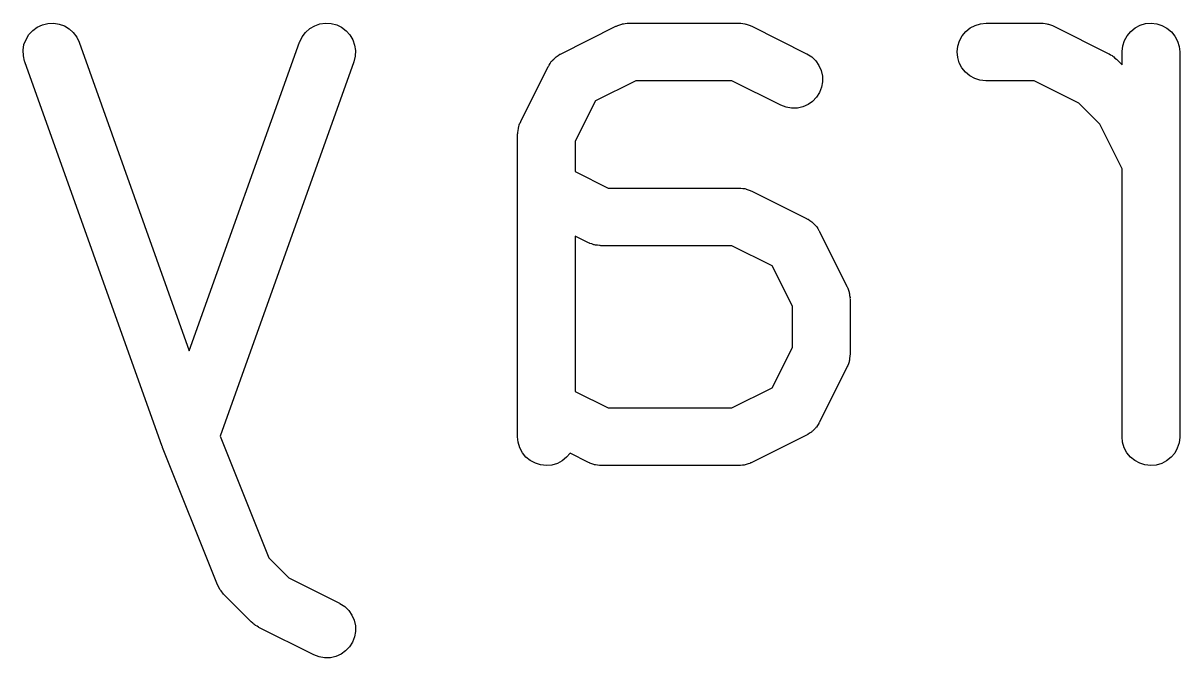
# Model space of a CAD drawing. Extents: x 87.6 to 150, y -94.2 to -68.3.
# Drawn here: x 142.519 to 146.529, y -94.171 to -91.971 of the extents above; entities that cross this region are included whole.
import ezdxf

# ---------------------------------------------------------------- set-up
doc = ezdxf.new("R2010")
doc.units = 0
doc.layers.add('BLACK', color=7, linetype='CONTINUOUS')

msp = doc.modelspace()

# ---------------------------------------------------------------- linework, layer by layer
at = {"layer": 'BLACK', "linetype": 'CONTINUOUS'}
for p, q in [((142.553, -91.9967), (142.568, -91.9852)), ((142.568, -91.9852), (142.586, -91.977)), ((142.586, -91.977), (142.605, -91.9724)), ((142.605, -91.9724), (142.625, -91.9716)), ((142.625, -91.9716), (142.644, -91.9745)), ((142.644, -91.9745), (142.662, -91.9812)), ((142.662, -91.9812), (142.679, -91.9913)), ((143.513, -91.9905), (143.53, -91.9806)), ((143.53, -91.9806), (143.548, -91.9742)), ((143.548, -91.9742), (143.567, -91.9715)), ((143.567, -91.9715), (143.587, -91.9726)), ((143.587, -91.9726), (143.606, -91.9775)), ((143.606, -91.9775), (143.623, -91.9859)), ((143.623, -91.9859), (143.639, -91.9976)), ((144.384, -92.0772), (144.574, -91.982)), ((144.574, -91.982), (144.576, -91.9814)), ((144.576, -91.9814), (144.578, -91.9804)), ((144.578, -91.9804), (144.581, -91.979)), ((144.581, -91.979), (144.587, -91.977)), ((144.587, -91.977), (144.594, -91.9746)), ((144.594, -91.9746), (144.597, -91.9742)), ((144.597, -91.9742), (144.6, -91.9733)), ((144.6, -91.9733), (144.606, -91.9727)), ((144.606, -91.9727), (144.613, -91.9716)), ((144.613, -91.9716), (144.616, -91.9717)), ((144.616, -91.9717), (144.619, -91.9714)), ((144.619, -91.9714), (145, -91.9714)), ((145, -91.9714), (145.001, -91.9714)), ((145.001, -91.9714), (145.004, -91.9718)), ((145.004, -91.9718), (145.007, -91.9717)), ((145.007, -91.9717), (145.014, -91.9729)), ((145.014, -91.9729), (145.021, -91.9736)), ((145.021, -91.9736), (145.024, -91.9745)), ((145.024, -91.9745), (145.026, -91.975)), ((145.026, -91.975), (145.033, -91.9774)), ((145.033, -91.9774), (145.039, -91.9795)), ((145.039, -91.9795), (145.042, -91.9809)), ((145.042, -91.9809), (145.045, -91.982)), ((145.045, -91.982), (145.235, -92.0772)), ((145.787, -92.0005), (145.802, -91.9881)), ((145.802, -91.9881), (145.819, -91.979)), ((145.819, -91.979), (145.838, -91.9733)), ((145.838, -91.9733), (145.857, -91.9714)), ((145.857, -91.9714), (146.048, -91.9714)), ((146.048, -91.9714), (146.049, -91.9714)), ((146.049, -91.9714), (146.052, -91.9718)), ((146.052, -91.9718), (146.055, -91.9717)), ((146.055, -91.9717), (146.062, -91.9729)), ((146.062, -91.9729), (146.068, -91.9736)), ((146.068, -91.9736), (146.071, -91.9745)), ((146.071, -91.9745), (146.074, -91.975)), ((146.074, -91.975), (146.08, -91.9774)), ((146.08, -91.9774), (146.087, -91.9795)), ((146.087, -91.9795), (146.09, -91.9809)), ((146.09, -91.9809), (146.092, -91.982)), ((146.092, -91.982), (146.283, -92.0772)), ((146.359, -92), (146.374, -91.9878)), ((146.374, -91.9878), (146.391, -91.9787)), ((146.391, -91.9787), (146.41, -91.9732)), ((146.41, -91.9732), (146.429, -91.9714)), ((146.429, -91.9714), (146.449, -91.9735)), ((146.449, -91.9735), (146.467, -91.9792)), ((146.467, -91.9792), (146.484, -91.9885)), ((146.484, -91.9885), (146.5, -92.001)), ((142.522, -92.046), (142.529, -92.0277)), ((142.529, -92.0277), (142.539, -92.011)), ((142.539, -92.011), (142.553, -91.9967)), ((142.679, -91.9913), (142.693, -92.0044)), ((142.693, -92.0044), (142.705, -92.0201)), ((142.705, -92.0201), (142.713, -92.0378)), ((143.478, -92.0365), (143.486, -92.0189)), ((143.486, -92.0189), (143.498, -92.0034)), ((143.498, -92.0034), (143.513, -91.9905)), ((143.639, -91.9976), (143.652, -92.0122)), ((143.652, -92.0122), (143.662, -92.0289)), ((143.662, -92.0289), (143.668, -92.0473)), ((145.765, -92.0327), (145.774, -92.0155)), ((145.774, -92.0155), (145.787, -92.0005)), ((146.337, -92.032), (146.346, -92.0149)), ((146.346, -92.0149), (146.359, -92)), ((146.5, -92.001), (146.512, -92.0161)), ((146.512, -92.0161), (146.521, -92.0333)), ((142.519, -92.0652), (142.522, -92.046)), ((142.52, -92.0847), (142.519, -92.0652)), ((142.713, -92.0378), (143.095, -93.1074)), ((143.095, -93.1074), (143.477, -92.0378)), ((143.477, -92.0378), (143.478, -92.0365)), ((143.668, -92.0473), (143.671, -92.0666)), ((143.671, -92.0666), (143.67, -92.0861)), ((145.757, -92.0707), (145.759, -92.0513)), ((145.759, -92.0513), (145.765, -92.0327)), ((146.329, -92.07), (146.331, -92.0506)), ((146.331, -92.0506), (146.337, -92.032)), ((146.521, -92.0333), (146.527, -92.052)), ((146.527, -92.052), (146.529, -92.0714)), ((142.524, -92.1037), (142.52, -92.0847)), ((142.525, -92.1051), (142.524, -92.1037)), ((143.001, -93.4384), (142.525, -92.1051)), ((143.666, -92.1051), (143.202, -93.4028)), ((143.67, -92.0861), (143.666, -92.1051)), ((144.346, -92.1107), (144.35, -92.1043)), ((144.35, -92.1043), (144.352, -92.1028)), ((144.352, -92.1028), (144.353, -92.101)), ((144.353, -92.101), (144.359, -92.0958)), ((144.359, -92.0958), (144.364, -92.0903)), ((144.364, -92.0903), (144.366, -92.0891)), ((144.366, -92.0891), (144.367, -92.0876)), ((144.367, -92.0876), (144.374, -92.0836)), ((144.374, -92.0836), (144.38, -92.0792)), ((144.38, -92.0792), (144.382, -92.0784)), ((144.382, -92.0784), (144.384, -92.0772)), ((145.235, -92.0772), (145.236, -92.0779)), ((145.236, -92.0779), (145.253, -92.0885)), ((145.253, -92.0885), (145.267, -92.1021)), ((145.267, -92.1021), (145.278, -92.1181)), ((145.759, -92.0902), (145.757, -92.0707)), ((145.764, -92.1089), (145.759, -92.0902)), ((145.773, -92.1262), (145.764, -92.1089)), ((146.283, -92.0772), (146.284, -92.0779)), ((146.284, -92.0779), (146.289, -92.0809)), ((146.289, -92.0809), (146.294, -92.0836)), ((146.294, -92.0836), (146.297, -92.0862)), ((146.297, -92.0862), (146.3, -92.0885)), ((146.3, -92.0885), (146.304, -92.0924)), ((146.304, -92.0924), (146.309, -92.096)), ((146.309, -92.096), (146.329, -92.1157)), ((146.329, -92.0714), (146.329, -92.07)), ((146.329, -92.1157), (146.329, -92.0714)), ((146.529, -92.0714), (146.529, -93.4048)), ((144.244, -92.3124), (144.339, -92.1219)), ((144.339, -92.1219), (144.34, -92.1207)), ((144.34, -92.1207), (144.341, -92.1189)), ((144.341, -92.1189), (144.342, -92.1169)), ((144.342, -92.1169), (144.346, -92.1107)), ((145.278, -92.1181), (145.286, -92.136)), ((145.286, -92.136), (145.29, -92.1551)), ((145.786, -92.1414), (145.773, -92.1262)), ((145.801, -92.1539), (145.786, -92.1414)), ((144.643, -92.1714), (144.503, -92.2412)), ((144.976, -92.1714), (144.643, -92.1714)), ((145.146, -92.2561), (144.976, -92.1714)), ((145.29, -92.1746), (145.287, -92.1938)), ((145.29, -92.1551), (145.29, -92.1746)), ((145.818, -92.1633), (145.801, -92.1539)), ((145.836, -92.1692), (145.818, -92.1633)), ((145.856, -92.1714), (145.836, -92.1692)), ((145.857, -92.1714), (145.856, -92.1714)), ((146.024, -92.1714), (145.857, -92.1714)), ((146.179, -92.2489), (146.024, -92.1714)), ((145.269, -92.2285), (145.256, -92.2426)), ((145.28, -92.212), (145.269, -92.2285)), ((145.287, -92.1938), (145.28, -92.212)), ((144.503, -92.2412), (144.433, -92.3807)), ((145.164, -92.2631), (145.146, -92.2561)), ((145.183, -92.2664), (145.164, -92.2631)), ((145.203, -92.2659), (145.183, -92.2664)), ((145.222, -92.2616), (145.203, -92.2659)), ((145.24, -92.2538), (145.222, -92.2616)), ((145.256, -92.2426), (145.24, -92.2538)), ((146.251, -92.3211), (146.179, -92.2489)), ((144.234, -92.3499), (144.235, -92.3431)), ((144.234, -92.3528), (144.234, -92.3499)), ((144.235, -92.3431), (144.236, -92.3364)), ((144.236, -92.3335), (144.237, -92.3306)), ((144.236, -92.3364), (144.236, -92.3335)), ((144.237, -92.3306), (144.239, -92.3243)), ((144.239, -92.3243), (144.241, -92.3177)), ((144.241, -92.3177), (144.243, -92.3152)), ((144.243, -92.3152), (144.244, -92.3124)), ((146.329, -92.476), (146.251, -92.3211)), ((144.233, -92.3557), (144.234, -92.3528)), ((144.233, -92.3571), (144.233, -92.3557)), ((144.233, -93.4048), (144.233, -92.3571)), ((144.433, -92.3807), (144.433, -92.4858)), ((144.433, -92.4858), (144.547, -92.5429)), ((146.329, -93.4048), (146.329, -92.476)), ((144.547, -92.5429), (145, -92.5429)), ((145, -92.5429), (145.001, -92.5429)), ((145.001, -92.5429), (145.004, -92.5432)), ((145.004, -92.5432), (145.007, -92.5431)), ((145.007, -92.5431), (145.014, -92.5443)), ((145.014, -92.5443), (145.021, -92.545)), ((145.021, -92.545), (145.024, -92.5459)), ((145.024, -92.5459), (145.026, -92.5464)), ((145.026, -92.5464), (145.033, -92.5489)), ((145.033, -92.5489), (145.039, -92.5509)), ((145.039, -92.5509), (145.042, -92.5524)), ((145.042, -92.5524), (145.045, -92.5534)), ((145.045, -92.5534), (145.235, -92.6487)), ((145.235, -92.6487), (145.236, -92.6493)), ((145.236, -92.6493), (145.238, -92.6505)), ((145.238, -92.6505), (145.24, -92.6513)), ((145.24, -92.6513), (145.246, -92.6558)), ((145.246, -92.6558), (145.253, -92.6599)), ((145.253, -92.6599), (145.254, -92.6614)), ((145.254, -92.6614), (145.256, -92.6627)), ((145.256, -92.6627), (145.261, -92.6682)), ((145.261, -92.6682), (145.267, -92.6735)), ((144.479, -92.7323), (144.433, -92.7094)), ((144.433, -92.7094), (144.433, -93.2477)), ((145.267, -92.6735), (145.268, -92.6753)), ((145.268, -92.6753), (145.27, -92.6769)), ((145.27, -92.6769), (145.274, -92.6833)), ((145.274, -92.6833), (145.278, -92.6896)), ((145.278, -92.6896), (145.279, -92.6915)), ((145.279, -92.6915), (145.28, -92.6934)), ((145.28, -92.6934), (145.375, -92.8838)), ((144.482, -92.7334), (144.479, -92.7323)), ((144.484, -92.7348), (144.482, -92.7334)), ((144.491, -92.7368), (144.484, -92.7348)), ((144.497, -92.7393), (144.491, -92.7368)), ((144.5, -92.7398), (144.497, -92.7393)), ((144.503, -92.7407), (144.5, -92.7398)), ((144.51, -92.7414), (144.503, -92.7407)), ((144.517, -92.7426), (144.51, -92.7414)), ((144.519, -92.7425), (144.517, -92.7426)), ((144.522, -92.7428), (144.519, -92.7425)), ((144.524, -92.7429), (144.522, -92.7428)), ((144.976, -92.7429), (144.524, -92.7429)), ((145.116, -92.8126), (144.976, -92.7429)), ((145.186, -92.9522), (145.116, -92.8126)), ((145.375, -92.8838), (145.376, -92.8851)), ((145.376, -92.8851), (145.377, -92.8879)), ((145.377, -92.8879), (145.378, -92.8905)), ((145.378, -92.8905), (145.38, -92.897)), ((145.38, -92.897), (145.383, -92.9034)), ((145.383, -92.9034), (145.383, -92.9063)), ((145.383, -92.9063), (145.384, -92.9091)), ((145.384, -92.9091), (145.384, -92.9159)), ((145.384, -92.9159), (145.386, -92.9227)), ((145.386, -92.9227), (145.385, -92.9256)), ((145.385, -92.9256), (145.386, -92.9286)), ((145.386, -92.9286), (145.386, -93.119)), ((145.186, -93.0954), (145.186, -92.9522)), ((145.116, -93.235), (145.186, -93.0954)), ((145.38, -93.1519), (145.378, -93.1584)), ((145.382, -93.1455), (145.38, -93.1519)), ((145.383, -93.1426), (145.382, -93.1455)), ((145.384, -93.1398), (145.383, -93.1426)), ((145.385, -93.1263), (145.384, -93.133)), ((145.384, -93.133), (145.384, -93.1398)), ((145.386, -93.1204), (145.385, -93.1234)), ((145.385, -93.1234), (145.385, -93.1263)), ((145.386, -93.119), (145.386, -93.1204)), ((145.375, -93.1638), (145.28, -93.3542)), ((145.376, -93.161), (145.375, -93.1638)), ((145.378, -93.1584), (145.376, -93.161)), ((144.433, -93.2477), (144.547, -93.3048)), ((144.976, -93.3048), (145.116, -93.235)), ((144.547, -93.3048), (144.976, -93.3048)), ((145.245, -93.3926), (145.239, -93.397)), ((145.252, -93.3886), (145.245, -93.3926)), ((145.253, -93.3871), (145.252, -93.3886)), ((145.255, -93.3859), (145.253, -93.3871)), ((145.26, -93.3804), (145.255, -93.3859)), ((145.266, -93.3752), (145.26, -93.3804)), ((145.267, -93.3734), (145.266, -93.3752)), ((145.269, -93.3719), (145.267, -93.3734)), ((145.273, -93.3655), (145.269, -93.3719)), ((145.277, -93.3593), (145.273, -93.3655)), ((145.278, -93.3573), (145.277, -93.3593)), ((145.279, -93.3555), (145.278, -93.3573)), ((145.28, -93.3542), (145.279, -93.3555)), ((143.202, -93.4028), (143.371, -93.8248)), ((144.235, -93.4242), (144.233, -93.4048)), ((144.241, -93.4429), (144.235, -93.4242)), ((145.235, -93.399), (145.045, -93.4942)), ((145.237, -93.3978), (145.235, -93.399)), ((145.239, -93.397), (145.237, -93.3978)), ((146.33, -93.4242), (146.329, -93.4048)), ((146.336, -93.4429), (146.33, -93.4242)), ((146.526, -93.4256), (146.52, -93.4442)), ((146.529, -93.4062), (146.526, -93.4256)), ((146.529, -93.4048), (146.529, -93.4062)), ((143.002, -93.4395), (143.001, -93.4384)), ((143.002, -93.4406), (143.002, -93.4395)), ((143.002, -93.4419), (143.002, -93.4406)), ((143.193, -93.9181), (143.002, -93.4419)), ((144.25, -93.4601), (144.241, -93.4429)), ((144.262, -93.4752), (144.25, -93.4601)), ((144.415, -93.4622), (144.403, -93.4762)), ((144.479, -93.4942), (144.415, -93.4622)), ((146.345, -93.4601), (146.336, -93.4429)), ((146.358, -93.4752), (146.345, -93.4601)), ((146.511, -93.4613), (146.499, -93.4762)), ((146.52, -93.4442), (146.511, -93.4613)), ((144.277, -93.4877), (144.262, -93.4752)), ((144.295, -93.4969), (144.277, -93.4877)), ((144.313, -93.5027), (144.295, -93.4969)), ((144.333, -93.5048), (144.313, -93.5027)), ((144.352, -93.503), (144.333, -93.5048)), ((144.371, -93.4975), (144.352, -93.503)), ((144.388, -93.4884), (144.371, -93.4975)), ((144.403, -93.4762), (144.388, -93.4884)), ((144.482, -93.4953), (144.479, -93.4942)), ((144.484, -93.4967), (144.482, -93.4953)), ((144.491, -93.4987), (144.484, -93.4967)), ((144.497, -93.5012), (144.491, -93.4987)), ((144.5, -93.5017), (144.497, -93.5012)), ((144.503, -93.5026), (144.5, -93.5017)), ((144.51, -93.5033), (144.503, -93.5026)), ((144.517, -93.5045), (144.51, -93.5033)), ((144.519, -93.5044), (144.517, -93.5045)), ((144.522, -93.5048), (144.519, -93.5044)), ((144.524, -93.5048), (144.522, -93.5048)), ((145, -93.5048), (144.524, -93.5048)), ((145.003, -93.5045), (145, -93.5048)), ((145.006, -93.5046), (145.003, -93.5045)), ((145.013, -93.5035), (145.006, -93.5046)), ((145.019, -93.5029), (145.013, -93.5035)), ((145.022, -93.502), (145.019, -93.5029)), ((145.025, -93.5015), (145.022, -93.502)), ((145.032, -93.4992), (145.025, -93.5015)), ((145.038, -93.4972), (145.032, -93.4992)), ((145.041, -93.4958), (145.038, -93.4972)), ((145.043, -93.4948), (145.041, -93.4958)), ((145.045, -93.4942), (145.043, -93.4948)), ((146.373, -93.4877), (146.358, -93.4752)), ((146.39, -93.4969), (146.373, -93.4877)), ((146.408, -93.5027), (146.39, -93.4969)), ((146.428, -93.5048), (146.408, -93.5027)), ((146.447, -93.503), (146.428, -93.5048)), ((146.466, -93.4975), (146.447, -93.503)), ((146.483, -93.4884), (146.466, -93.4975)), ((146.499, -93.4762), (146.483, -93.4884)), ((143.371, -93.8248), (143.44, -93.894)), ((143.44, -93.894), (143.616, -93.982)), ((143.202, -93.9354), (143.193, -93.9181)), ((143.193, -93.9181), (143.193, -93.9181)), ((143.205, -93.9393), (143.202, -93.9354)), ((143.214, -93.9507), (143.205, -93.9393)), ((143.215, -93.9517), (143.214, -93.9507)), ((143.214, -93.9507), (143.214, -93.9507)), ((143.31, -94.0469), (143.215, -93.9517)), ((143.616, -93.982), (143.617, -93.9826)), ((143.617, -93.9826), (143.634, -93.9932)), ((143.634, -93.9932), (143.648, -94.0068)), ((143.648, -94.0068), (143.659, -94.0229)), ((143.659, -94.0229), (143.667, -94.0408)), ((143.315, -94.0505), (143.31, -94.0469)), ((143.319, -94.0544), (143.315, -94.0505)), ((143.322, -94.0566), (143.319, -94.0544)), ((143.325, -94.0593), (143.322, -94.0566)), ((143.33, -94.0619), (143.325, -94.0593)), ((143.335, -94.065), (143.33, -94.0619)), ((143.336, -94.0656), (143.335, -94.065)), ((143.527, -94.1609), (143.336, -94.0656)), ((143.667, -94.0408), (143.671, -94.0599)), ((143.671, -94.0599), (143.671, -94.0794)), ((143.668, -94.0986), (143.661, -94.1168)), ((143.671, -94.0794), (143.668, -94.0986)), ((143.637, -94.1473), (143.621, -94.1585)), ((143.65, -94.1332), (143.637, -94.1473)), ((143.661, -94.1168), (143.65, -94.1332)), ((143.545, -94.1679), (143.527, -94.1609)), ((143.564, -94.1712), (143.545, -94.1679)), ((143.584, -94.1707), (143.564, -94.1712)), ((143.603, -94.1664), (143.584, -94.1707)), ((143.621, -94.1585), (143.603, -94.1664))]:
    msp.add_line(p, q, dxfattribs=at)

doc.saveas('drawing.dxf')
